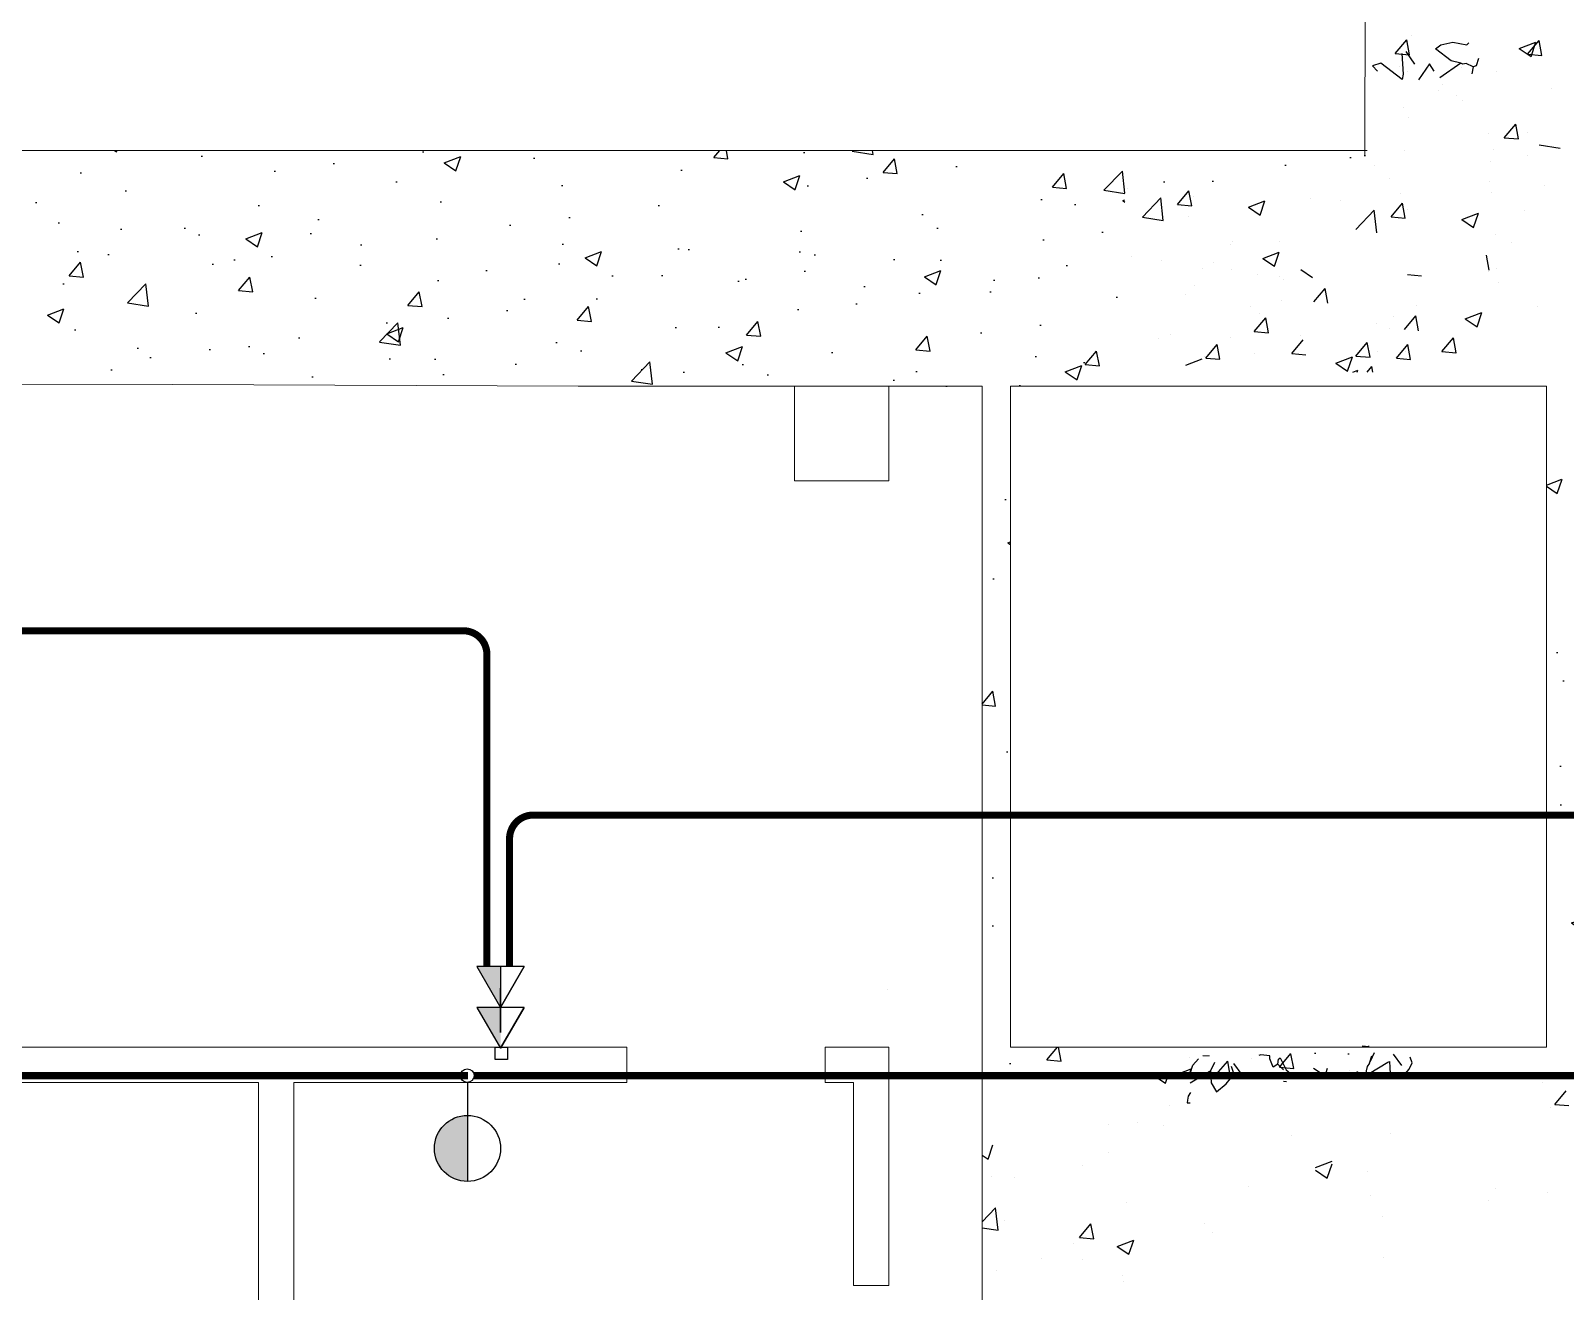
# Model space of a CAD drawing. Header units: millimetres. Extents: x 6597 to 20911, y -10306 to -132.
# Drawn here: x 11241 to 11891, y -1885 to -1351 of the extents above; entities that cross this region are included whole.
import ezdxf

# ---------------------------------------------------------------- set-up
doc = ezdxf.new("R2010")
doc.units = ezdxf.units.MM
doc.header["$LTSCALE"] = 25
doc.header["$MEASUREMENT"] = 0
doc.linetypes.add('CENTER', pattern=[2, 1.25, -0.25, 0.25, -0.25])
doc.linetypes.add('DASHDOT', pattern=[1, 0.5, -0.25, 0, -0.25])
doc.layers.add('MAAI - ALVENARIA', color=7, linetype='Continuous', lineweight=0)
doc.layers.add('P-SIMBOL', color=1, linetype='Continuous', lineweight=30)
for name, color, linetype in [('MAAI - VEGETAÇÃO', 106, 'Continuous'), ('TOMADAS-TV', 4, 'Continuous'), ('tub-intrefone', 30, 'CENTER'), ('TUB-TV', 4, 'DASHDOT')]:
    doc.layers.add(name, color=color, linetype=linetype)
pattern_1 = [(50, (-24630.43, -13486.307), (71.72602, -6.27521), [7.5, -82.5]), (355, (-24630.43, -13486.31), (-13.87513, 75.21921), [6, -66]), (100.45144, (-24624.45, -13486.83), (57.85088, 68.944), [6.37402, -70.11421]), (46.1842, (-24630.43, -13466.31), (106.72413, -16.55193), [11.25, -123.75]), (96.63564, (-24621.53, -13467.69), (93.4662, 97.41186), [9.56103, -105.17138]), (351.18416, (-24630.43, -13466.31), (93.4662, 97.41186), [9, -99]), (21, (-24620.43, -13471.307), (59.690705, -40.26189), [7.5, -82.5]), (326, (-24620.43, -13471.31), (24.33153, 72.515), [6, -66]), (71.45144, (-24615.45, -13474.66), (84.02224, 32.25312), [6.37402, -70.11421]), (37.5, (-24630.427, -13486.307), (1.215986, 33.289385), [0, -65.2, 0, -67, 0, -66.25]), (7.5, (-24630.427, -13486.307), (26.306954, 39.44117), [0, -38.2, 0, -63.7, 0, -25.25]), (327.5, (-24652.727, -13486.307), (53.382244, -2.255487), [0, -25, 0, -78, 0, -103.5]), (317.5, (-24662.727, -13486.307), (58.318617, 10.0105), [0, -32.5, 0, -51.8, 0, -73.5])]

msp = doc.modelspace()

# ---------------------------------------------------------------- hatches: boundary and pattern name
at = {"layer": 'MAAI - VEGETAÇÃO', "transparency": 33554559}
h = msp.add_hatch(dxfattribs=at)
h.set_pattern_fill('AR-CONC', color=256, scale=10)
h.set_pattern_definition(pattern_1)
h.paths.add_polyline_path([(11704.43, -1416.77), (11807.09, -1416.77), (11807.09, -1401.77), (10776.43, -1401.77), (10776.43, -1501.77), (10786.43, -1501.77), (10882.43, -1501.77), (11301.11, -1500.97), (11472.78, -1501.77), (11604.43, -1501.77), (11643.93, -1501.77), (11655.93, -1501.77), (11704.43, -1501.77), (11704.43, -1471.95), (11704.43, -1471.95), (11704.43, -1459.95)])
h = msp.add_hatch(dxfattribs=at)
h.set_pattern_fill('AR-CONC', color=256, scale=10)
h.set_pattern_definition(pattern_1)
edge = h.paths.add_edge_path()
edge.add_line((11990.93, -1781.79), (11894.93, -1781.79))
edge.add_line((11894.93, -1781.79), (11894.93, -1501.77))
edge.add_line((11894.93, -1501.77), (11882.93, -1501.77))
edge.add_line((11882.93, -1501.77), (11882.93, -1781.79))
edge.add_line((11882.93, -1781.79), (11655.93, -1781.79))
edge.add_line((11655.93, -1781.79), (11655.93, -1501.77))
edge.add_line((11655.93, -1501.77), (11643.93, -1501.77))
edge.add_spline(control_points=[(11643.93, -1501.77), (11643.93, -1600.71), (11643.93, -1699.66), (11643.93, -1793.79)], knot_values=[0.621394, 0.621394, 0.621394, 0.621394, 1, 1, 1, 1], weights=[1, 1, 1, 1], degree=3, periodic=0)
edge.add_line((11643.93, -1793.79), (11894.93, -1793.79))
edge.add_line((11894.93, -1793.79), (11990.93, -1793.79))
edge.add_line((11990.93, -1793.79), (11990.93, -1781.79))
at = {"layer": 'TOMADAS-TV'}
msp.add_hatch(color=256, dxfattribs=at).paths.add_polyline_path([(11425.93, -1810.72, 0.414214), (11411.93, -1824.72, 0.414214), (11425.93, -1838.72)])

# ---------------------------------------------------------------- linework, layer by layer
at = {"layer": 'MAAI - ALVENARIA'}
for p, q in [((11806.03, -1404.04), (11807.09, -761.79)), ((10736.43, -1401.77), (11807.09, -1401.77)), ((11301.11, -1500.97), (10882.43, -1501.77)), ((11301.11, -1500.97), (11472.78, -1501.77)), ((11553.14, -1496.95), (11553.14, -1496.95)), ((11606.52, -1499.2), (11606.52, -1499.2)), ((11643.93, -1501.77), (11472.78, -1501.77)), ((11564.43, -1501.77), (11604.43, -1501.77)), ((11564.43, -1541.77), (11564.43, -1501.77)), ((11604.43, -1501.77), (11604.43, -1541.77)), ((11655.93, -1781.79), (11655.93, -1501.77)), ((11882.93, -1501.77), (11655.93, -1501.77)), ((11882.93, -1501.77), (11882.93, -1781.79)), ((11604.43, -1541.77), (11564.43, -1541.77)), ((11493.43, -1781.79), (11041.43, -1781.79)), ((11493.43, -1796.79), (11493.43, -1781.79)), ((11882.93, -1781.79), (11655.93, -1781.79)), ((11041.43, -1796.79), (11337.43, -1796.79)), ((11337.43, -1796.79), (11337.43, -2176.79)), ((11352.43, -2176.79), (11352.43, -1796.79)), ((11352.43, -1796.79), (11493.43, -1796.79))]:
    msp.add_line(p, q, dxfattribs=at)
msp.add_lwpolyline([(11604.43, -1882.79), (11589.43, -1882.79), (11589.43, -1796.79), (11577.43, -1796.79), (11577.43, -1781.79), (11604.43, -1781.79)], close=True, dxfattribs=at)
msp.add_open_spline([(11643.93, -2191.79), (11643.93, -2019.11), (11643.93, -1760.44), (11643.93, -1501.77)], degree=3, dxfattribs=at)
at = {"layer": 'MAAI - VEGETAÇÃO', "linetype": 'Continuous', "transparency": 33554559}
for p, q in [((11818.96, -1360.7), (11823.78, -1354.96)), ((11824.94, -1361.23), (11823.78, -1354.96)), ((11825.93, -1353.21), (11825.93, -1353.21)), ((11871.48, -1358.63), (11878.48, -1355.94)), ((11875, -1361.02), (11879.83, -1355.28)), ((11876.45, -1361.98), (11878.48, -1355.94)), ((11879.31, -1355.46), (11879.31, -1355.46)), ((11880.98, -1361.55), (11879.82, -1355.28)), ((11818.96, -1360.7), (11824.94, -1361.23)), ((11871.48, -1358.63), (11876.45, -1361.98)), ((11875, -1361.02), (11880.98, -1361.54)), ((11876.03, -1360.87), (11876.03, -1360.87)), ((11820.72, -1366.14), (11820.72, -1366.14)), ((11824.09, -1368.37), (11824.09, -1368.37)), ((11847.01, -1366.64), (11847.01, -1366.64)), ((11861.72, -1368.31), (11861.72, -1368.31)), ((11837.31, -1376.28), (11837.31, -1376.28)), ((11839.15, -1373.79), (11839.15, -1373.79)), ((11885.12, -1375.45), (11885.12, -1375.45)), ((11822.22, -1383.73), (11822.22, -1383.73)), ((11844.69, -1378.36), (11844.69, -1378.36)), ((11847.25, -1380.44), (11847.25, -1380.44)), ((11824.42, -1387.65), (11824.42, -1387.65)), ((11865.12, -1396.42), (11869.94, -1390.67)), ((11871.1, -1396.94), (11869.94, -1390.68)), ((11858.29, -1394.79), (11858.29, -1394.79)), ((11865.12, -1396.42), (11871.1, -1396.94)), ((11874.82, -1394.16), (11874.82, -1394.16)), ((11806.03, -1404.04), (11806.03, -1404.04)), ((11822.88, -1401.66), (11822.88, -1401.66)), ((11860.51, -1401.6), (11860.51, -1401.6)), ((11874.76, -1403.83), (11874.76, -1403.83)), ((11879.87, -1399.43), (11888.76, -1400.8)), ((11810, -1408), (11810, -1408)), ((11859.42, -1406.29), (11859.42, -1406.29)), ((11816.44, -1413.84), (11816.44, -1413.84)), ((11858.82, -1414.89), (11858.82, -1414.89)), ((11882.25, -1416.75), (11882.25, -1416.75)), ((11705.48, -1417.95), (11705.48, -1417.95)), ((11711.8, -1430.05), (11719.59, -1421.93)), ((11720.69, -1431.43), (11719.58, -1421.94)), ((11726.73, -1424.74), (11731.55, -1418.99)), ((11732.7, -1425.26), (11731.55, -1418.99)), ((11733.51, -1421.53), (11733.51, -1421.53)), ((11756.72, -1425.91), (11763.72, -1423.23)), ((11761.69, -1429.27), (11763.72, -1423.23)), ((11783.17, -1422.22), (11783.17, -1422.22)), ((11795.91, -1423.17), (11795.91, -1423.17)), ((11820.94, -1419.88), (11820.94, -1419.88)), ((11859.61, -1419.65), (11859.61, -1419.65)), ((11711.8, -1430.05), (11720.69, -1431.43)), ((11726.73, -1424.74), (11732.7, -1425.26)), ((11731.24, -1429.72), (11731.24, -1429.72)), ((11756.72, -1425.91), (11761.69, -1429.27)), ((11802.23, -1435.27), (11810.02, -1427.16)), ((11811.12, -1436.66), (11810.01, -1427.16)), ((11817.15, -1429.97), (11821.97, -1424.22)), ((11817.15, -1429.97), (11823.13, -1430.49)), ((11823.13, -1430.49), (11821.97, -1424.22)), ((11823.93, -1426.76), (11823.93, -1426.76)), ((11847.15, -1431.14), (11854.15, -1428.45)), ((11852.12, -1434.5), (11854.15, -1428.45)), ((11873.6, -1427.45), (11873.6, -1427.45)), ((11847.15, -1431.14), (11852.12, -1434.5)), ((11748.97, -1441.82), (11748.97, -1441.82)), ((11750.07, -1440.26), (11750.07, -1440.26)), ((11769.79, -1440.55), (11769.79, -1440.55)), ((11861.3, -1437.27), (11861.3, -1437.27)), ((11868, -1440.97), (11868, -1440.97)), ((11707.3, -1446.78), (11707.3, -1446.78)), ((11719.81, -1448.39), (11719.81, -1448.39)), ((11742.08, -1449.11), (11742.08, -1449.11)), ((11762.79, -1447.56), (11769.79, -1444.87)), ((11762.79, -1447.56), (11767.76, -1450.92)), ((11767.76, -1450.92), (11769.79, -1444.87)), ((11858.71, -1452.52), (11857.56, -1446.25)), ((11737.49, -1451.72), (11737.49, -1451.72)), ((11749.52, -1452.16), (11749.52, -1452.16)), ((11760.73, -1454.47), (11760.73, -1454.47)), ((11770.05, -1455.25), (11770.05, -1455.25)), ((11778.91, -1452.33), (11783.89, -1455.69)), ((11824.13, -1454.4), (11830.11, -1454.92)), ((11858.39, -1452.94), (11858.39, -1452.94)), ((11861.77, -1451.84), (11861.77, -1451.84)), ((11734.03, -1458.98), (11734.03, -1458.98)), ((11771.7, -1456.53), (11771.7, -1456.53)), ((11784.44, -1466.03), (11789.26, -1460.29)), ((11790.41, -1466.55), (11789.26, -1460.29)), ((11862.79, -1457.83), (11862.79, -1457.83)), ((11700.88, -1464.06), (11700.88, -1464.06)), ((11730.02, -1463.01), (11730.02, -1463.01)), ((11757.51, -1468.08), (11757.51, -1468.08)), ((11770.6, -1465.6), (11770.6, -1465.6)), ((11828.02, -1467.46), (11828.02, -1467.46)), ((11879.04, -1467.97), (11879.04, -1467.97)), ((11759.22, -1478.53), (11764.05, -1472.79)), ((11761.28, -1470.72), (11761.28, -1470.72)), ((11765.2, -1479.06), (11764.05, -1472.79)), ((11811.07, -1474.94), (11811.07, -1474.94)), ((11818.03, -1472.36), (11818.03, -1472.36)), ((11822.86, -1477.69), (11827.68, -1471.95)), ((11828.83, -1478.22), (11827.68, -1471.95)), ((11848.61, -1473.14), (11855.61, -1470.46)), ((11848.61, -1473.14), (11853.58, -1476.5)), ((11853.58, -1476.5), (11855.61, -1470.46)), ((11718.59, -1481.68), (11718.59, -1481.68)), ((11723.76, -1479.7), (11723.76, -1479.7)), ((11749.34, -1481.03), (11749.34, -1481.03)), ((11759.22, -1478.53), (11765.2, -1479.06)), ((11778.93, -1480.23), (11778.93, -1480.23)), ((11816.55, -1477.37), (11816.55, -1477.37)), ((11828.57, -1477.81), (11828.57, -1477.81)), ((11838.72, -1487.01), (11843.54, -1481.26)), ((11844.7, -1487.53), (11843.54, -1481.27)), ((11738.64, -1489.78), (11743.46, -1484.04)), ((11744.62, -1490.3), (11743.46, -1484.04)), ((11759.52, -1487.75), (11759.52, -1487.75)), ((11775.09, -1487.85), (11779.91, -1482.1)), ((11775.09, -1487.85), (11781.07, -1488.37)), ((11802.27, -1488.94), (11807.09, -1483.2)), ((11808.25, -1489.46), (11807.09, -1483.2)), ((11811.4, -1486.97), (11811.4, -1486.97)), ((11819.39, -1489.81), (11824.21, -1484.07)), ((11823.15, -1486.91), (11823.15, -1486.91)), ((11825.37, -1490.34), (11824.21, -1484.07)), ((11838.72, -1487.01), (11844.7, -1487.53)), ((11844.37, -1487.96), (11844.37, -1487.96)), ((11730.17, -1492.79), (11737.17, -1490.11)), ((11738.23, -1488.94), (11738.23, -1488.94)), ((11738.64, -1489.78), (11744.62, -1490.3)), ((11793.8, -1491.95), (11800.8, -1489.27)), ((11793.8, -1491.95), (11798.77, -1495.31)), ((11798.77, -1495.31), (11800.8, -1489.27)), ((11800.94, -1495.7), (11803.02, -1494.9)), ((11802.27, -1488.94), (11808.25, -1489.46)), ((11802.75, -1495.7), (11803.02, -1494.9)), ((11807.1, -1495.7), (11809.05, -1493.37)), ((11809.48, -1495.7), (11809.05, -1493.37)), ((11819.39, -1489.81), (11825.37, -1490.34)), ((11603.9, -1757.18), (11603.9, -1757.18)), ((11731.88, -1786.21), (11731.88, -1786.21)), ((11737.36, -1785.3), (11740.17, -1785.54)), ((11740.16, -1785.55), (11740.12, -1785.3)), ((11758.23, -1786.69), (11758.23, -1786.69)), ((11769.93, -1790.32), (11774.75, -1784.57)), ((11775.91, -1790.84), (11774.75, -1784.58)), ((11804.98, -1781.28), (11807.78, -1781.53)), ((11807.78, -1781.53), (11807.74, -1781.28)), ((11716.71, -1793.79), (11721.57, -1797.07)), ((11721.57, -1797.07), (11722.68, -1793.79)), ((11769.93, -1790.32), (11775.91, -1790.84)), ((11784.32, -1790.72), (11789.19, -1794)), ((11789.19, -1794), (11790.29, -1790.72)), ((11799.5, -1791.63), (11799.5, -1791.63)), ((11816.44, -1791.7), (11816.44, -1791.7)), ((11881.37, -1796.64), (11881.37, -1796.64)), ((11886.53, -1806.06), (11891.35, -1800.32)), ((11723.11, -1806.46), (11723.11, -1806.46)), ((11886.53, -1806.06), (11892.51, -1806.58)), ((11884.72, -1807.24), (11884.72, -1807.24)), ((11697.54, -1814.57), (11697.54, -1814.57)), ((11709.77, -1813.77), (11709.77, -1813.77)), ((11720.68, -1815.05), (11720.68, -1815.05)), ((11774.79, -1819.4), (11774.79, -1819.4)), ((11816.86, -1818.53), (11816.86, -1818.53)), ((11646.44, -1829.33), (11648.47, -1823.28)), ((11643.93, -1827.63), (11646.44, -1829.33)), ((11686.61, -1832.15), (11686.61, -1832.15)), ((11697.52, -1826.67), (11697.52, -1826.67)), ((11785.17, -1832.84), (11792.17, -1830.15)), ((11790.15, -1837.33), (11792.18, -1831.29)), ((11648.09, -1836.68), (11648.09, -1836.68)), ((11657.63, -1837.13), (11657.63, -1837.13)), ((11785.18, -1833.98), (11790.15, -1837.33)), ((11807.07, -1834.42), (11807.07, -1834.42)), ((11756.56, -1840.82), (11756.56, -1840.82)), ((11808.57, -1844.83), (11808.57, -1844.83)), ((11861.24, -1841.64), (11861.24, -1841.64)), ((11883.45, -1843.38), (11883.45, -1843.38)), ((11643.93, -1855.82), (11649.6, -1849.91)), ((11650.7, -1859.41), (11649.59, -1849.92)), ((11705.22, -1847.86), (11705.22, -1847.86)), ((11858.41, -1846.68), (11858.41, -1846.68)), ((11643.93, -1858.36), (11650.7, -1859.41)), ((11653.28, -1855.36), (11653.28, -1855.36)), ((11685.23, -1862.46), (11690.05, -1856.71)), ((11691.2, -1862.98), (11690.05, -1856.71)), ((11738, -1856.45), (11738, -1856.45)), ((11813.47, -1853.63), (11813.47, -1853.63)), ((11682.47, -1865.11), (11682.47, -1865.11)), ((11685.23, -1862.46), (11691.2, -1862.98)), ((11701.16, -1866.23), (11708.16, -1863.54)), ((11706.13, -1869.59), (11708.16, -1863.54)), ((11741.5, -1860.54), (11741.5, -1860.54)), ((11669.2, -1871.59), (11669.2, -1871.59)), ((11686.28, -1871.68), (11686.28, -1871.68)), ((11701.16, -1866.23), (11706.13, -1869.59)), ((11813.89, -1871.03), (11813.89, -1871.03)), ((11650.17, -1876.29), (11650.17, -1876.29)), ((11703.55, -1878.55), (11703.55, -1878.55)), ((11704, -1881.15), (11704, -1881.15))]:
    msp.add_line(p, q, dxfattribs=at)
at = {"layer": 'MAAI - VEGETAÇÃO', "transparency": 33554559}
for p, q in [((11836, -1358.78), (11838.24, -1357.1)), ((11838.24, -1357.1), (11843.34, -1355.87)), ((11843.34, -1355.87), (11849.18, -1357.03)), ((11850.08, -1356.19), (11849.18, -1357.03)), ((11812.85, -1364.81), (11809.31, -1366.01)), ((11821.8, -1371.68), (11812.85, -1364.81)), ((11821.73, -1360.74), (11822.31, -1369.51)), ((11827.27, -1365.3), (11823.51, -1359.92)), ((11833.4, -1365.07), (11828.8, -1371.91)), ((11835.48, -1368.2), (11833.4, -1365.07)), ((11842.65, -1363.88), (11836, -1358.78)), ((11846.73, -1364.83), (11837.77, -1371.09)), ((11846.73, -1364.83), (11842.65, -1363.88)), ((11847.59, -1365.29), (11846.73, -1364.83)), ((11848.92, -1364.9), (11847.59, -1365.29)), ((11851.93, -1366.31), (11848.92, -1364.9)), ((11854.24, -1362.89), (11853.26, -1365.92)), ((11811.42, -1368.26), (11809.31, -1366.01)), ((11822.31, -1369.51), (11821.8, -1371.68)), ((11851.93, -1366.31), (11851.39, -1369.36)), ((11853.26, -1365.92), (11851.93, -1366.31)), ((11733.24, -1789.46), (11735.52, -1786.71)), ((11762.04, -1785.09), (11761.09, -1785.37)), ((11765.79, -1785.53), (11762.04, -1785.09)), ((11765.75, -1786.78), (11765.79, -1785.53)), ((11767.2, -1790.29), (11765.75, -1786.78)), ((11769.13, -1789.09), (11769.51, -1786.91)), ((11769.51, -1786.91), (11770.16, -1786.31)), ((11770.16, -1786.31), (11772.77, -1791.45)), ((11807.96, -1788.54), (11809.01, -1785.44)), ((11810.01, -1784.23), (11808.3, -1787.89)), ((11821.74, -1789.59), (11818.13, -1784.77)), ((11826.16, -1788.53), (11825.31, -1785.99)), ((11732.04, -1796.95), (11740.05, -1792.2)), ((11732.19, -1792.56), (11733.24, -1789.46)), ((11740.05, -1792.2), (11740.68, -1791.9)), ((11742.39, -1788.25), (11740.68, -1791.9)), ((11740.68, -1791.9), (11740.95, -1796.95)), ((11749.08, -1795.11), (11750.39, -1792.54)), ((11750.39, -1792.54), (11749.54, -1790)), ((11750.39, -1792.54), (11753.15, -1794.52)), ((11754.12, -1793.61), (11750.52, -1788.78)), ((11753.15, -1794.52), (11754.12, -1793.61)), ((11769.13, -1789.09), (11767.2, -1790.29)), ((11769.13, -1789.09), (11771.56, -1791.37)), ((11772.77, -1791.45), (11775.43, -1793.65)), ((11775.43, -1793.65), (11779.42, -1795.14)), ((11800.85, -1794.87), (11803.14, -1792.13)), ((11806.67, -1791.85), (11806.56, -1792.89)), ((11806.56, -1792.89), (11807.81, -1792.93)), ((11807.02, -1790.05), (11806.67, -1791.85)), ((11807.96, -1788.54), (11807.02, -1790.05)), ((11807.81, -1792.93), (11815.82, -1788.18)), ((11815.82, -1788.18), (11816.46, -1787.89)), ((11816.46, -1787.89), (11816.72, -1792.94)), ((11823.05, -1793.3), (11824.85, -1791.1)), ((11824.85, -1791.1), (11826.16, -1788.53)), ((11740.95, -1796.95), (11743.27, -1800.81)), ((11743.27, -1800.81), (11747.28, -1797.32)), ((11747.28, -1797.32), (11749.08, -1795.11)), ((11771.56, -1796.29), (11772.81, -1796.34)), ((11730.9, -1804.35), (11730.79, -1805.39)), ((11730.79, -1805.39), (11732.04, -1805.44)), ((11731.25, -1802.55), (11730.9, -1804.35)), ((11732.19, -1801.05), (11731.25, -1802.55))]:
    msp.add_line(p, q, dxfattribs=at)
at = {"layer": 'P-SIMBOL'}
msp.add_line((11439.97, -1756.85), (11439.97, -1775.6), dxfattribs=at)
at = {"layer": 'TOMADAS-TV'}
msp.add_lwpolyline([(11425.93, -1796.79), (11425.93, -1838.72)], dxfattribs=at)
for centre, radius in [((11425.86, -1793.89), 2.9), ((11425.93, -1824.72), 14)]:
    msp.add_circle(centre, radius, dxfattribs=at)
at = {"layer": 'tub-intrefone'}
for p, q in [((11439.96, -1747.63), (11439.97, -1764.97)), ((11437.61, -1787.09), (11437.61, -1781.79)), ((11437.61, -1781.79), (11442.92, -1781.79)), ((11442.92, -1787.09), (11437.61, -1787.09)), ((11442.92, -1781.79), (11442.92, -1787.09))]:
    msp.add_line(p, q, dxfattribs=at)
at = {"layer": 'tub-intrefone', "const_width": 3}
for points in [[(10620.73, -1605.36), (11424.17, -1605.36, -0.414214), (11434.17, -1615.36), (11434.17, -1747.63)], [(12971.38, -1683.46), (11453.77, -1683.46, 0.414265), (11443.77, -1693.46), (11443.78, -1747.63)]]:
    msp.add_lwpolyline(points, format="xyb", dxfattribs=at)
at = {"layer": 'tub-intrefone'}
for points in [[(11449.96, -1747.63), (11429.96, -1747.64), (11439.97, -1764.97)], [(11449.97, -1764.97), (11429.97, -1764.97), (11439.97, -1782.3)]]:
    msp.add_lwpolyline(points, close=True, dxfattribs=at)
for points in [[(11449.96, -1747.63), (11439.97, -1764.97), (11449.96, -1747.63)], [(11449.97, -1764.97), (11439.97, -1782.3), (11449.97, -1764.97)]]:
    msp.add_lwpolyline(points, dxfattribs=at)
for points in [[(11439.96, -1747.63), (11429.96, -1747.64), (11439.97, -1764.97)], [(11439.97, -1764.97), (11429.97, -1764.97), (11439.97, -1782.3)]]:
    msp.add_solid(points, dxfattribs=at)
at = {"layer": 'TUB-TV', "const_width": 3}
for points in [[(11428.75, -1793.89), (12208.1, -1793.89, 0.197684), (12215.14, -1791), (12235.44, -1770.89)], [(11426.1, -1793.89), (10959.53, -1793.89, 0.414214), (10949.53, -1803.89), (10949.53, -2012.52)]]:
    msp.add_lwpolyline(points, format="xyb", dxfattribs=at)

doc.saveas('drawing.dxf')
